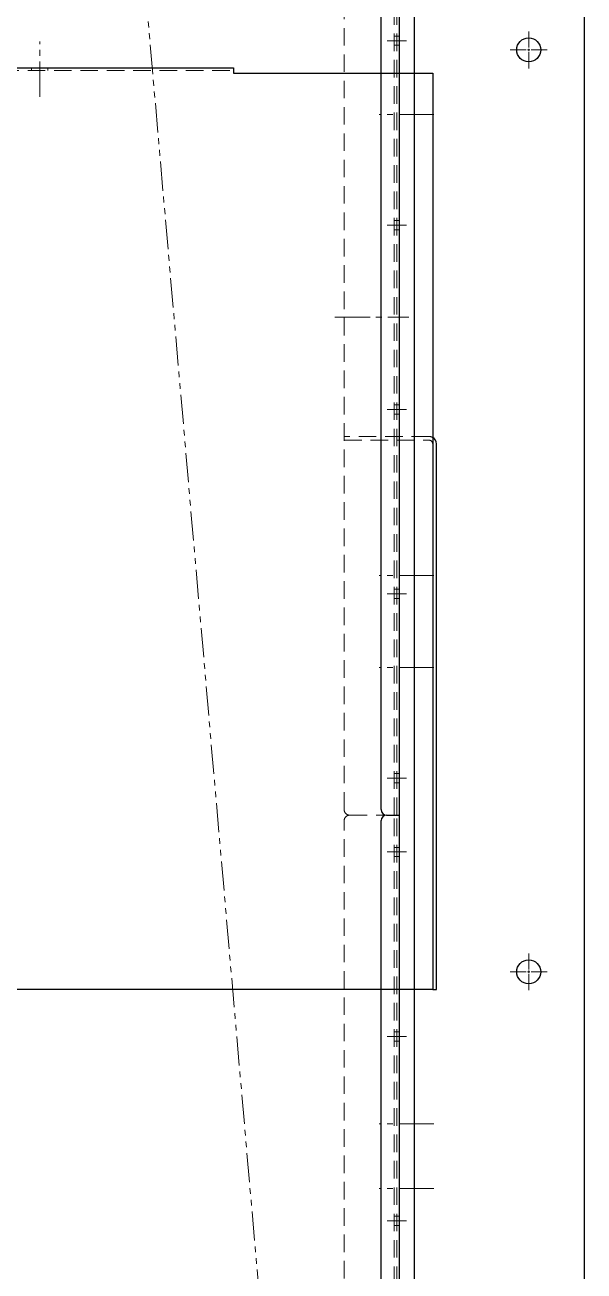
# Model space of a CAD drawing. Header units: millimetres. Extents: x 0 to 51411, y 0 to 16902.
# Drawn here: x 7710 to 8013, y 14139 to 14814 of the extents above; entities that cross this region are included whole.
import ezdxf

# ---------------------------------------------------------------- set-up
doc = ezdxf.new("R2010")
doc.units = ezdxf.units.MM
for name, pattern in [('CENTER2', [28.575, 19.05, -3.175, 3.175, -3.175]), ('HIDDEN2', [4.7625, 3.175, -1.5875]), ('PHANTOM2', [31.75, 15.875, -3.175, 3.175, -3.175, 3.175, -3.175])]:
    doc.linetypes.add(name, pattern=pattern)
for name, color, linetype, lineweight in [('01_外形線', 7, 'Continuous', 25), ('03_かくれ線', 6, 'HIDDEN2', 13), ('04_中心線', 1, 'CENTER2', 9), ('06_PHANTOM', 2, 'PHANTOM2', 13)]:
    doc.layers.add(name, color=color, linetype=linetype, lineweight=lineweight)

# ---------------------------------------------------------------- blocks, each defined once
blk = doc.blocks.new('A$C630344D5_1_1_1')
at = {"color": 0}
blk.add_lwpolyline([(1160, 150.2), (280, 150.2, -0.037623), (275.52, 150.54), (28.38, 187.87, 1.096072), (6.32, -189.89), (309, -179.82, -0.030069), (312.61, -179.91), (1997.39, -326.79, 0.610481), (2025.81, -281.61), (1921.29, -105.09, -0.309422), (1923.51, -71.27), (2106.95, 162.34, 0.68117), (2034, 286.77), (1164.64, 150.56, -0.038872), (1160, 150.2)], format="xyb", dxfattribs=at)
blk = doc.blocks.new('*U1346')
at = {"layer": '04_中心線', "color": 0, "linetype": 'CENTER2', "transparency": 16777216}
for p, q in [((0, 1.3), (0, 10)), ((-10, 0), (-1.3, 0)), ((1.3, 0), (10, 0)), ((0, -10), (0, -1.3))]:
    blk.add_line(p, q, dxfattribs=at)
at = {"layer": '04_中心線', "color": 0, "linetype": 'Continuous', "transparency": 16777216}
for p, q in [((-0.65, 0), (0.65, 0)), ((0, -0.65), (0, 0.65))]:
    blk.add_line(p, q, dxfattribs=at)
blk = doc.blocks.new('*U1347')
at = {"layer": '04_中心線', "color": 0, "linetype": 'CENTER2', "transparency": 16777216}
for p, q in [((0, 1.3), (0, 10)), ((-10, 0), (-1.3, 0)), ((1.3, 0), (10, 0)), ((0, -10), (0, -1.3))]:
    blk.add_line(p, q, dxfattribs=at)
at = {"layer": '04_中心線', "color": 0, "linetype": 'Continuous', "transparency": 16777216}
for p, q in [((-0.65, 0), (0.65, 0)), ((0, -0.65), (0, 0.65))]:
    blk.add_line(p, q, dxfattribs=at)

msp = doc.modelspace()

# ---------------------------------------------------------------- linework, layer by layer
at = {"layer": '01_外形線'}
for p, q in [((7921.237, 15800.91), (7921.237, 13300.91)), ((7903.262, 14388.91), (7903.262, 14922.91)), ((7913.237, 14385.91), (7913.237, 14925.91)), ((7903.262, 13848.91), (7903.262, 14382.91)), ((7906.262, 14385.91), (7913.237, 14385.91)), ((7906.262, 14385.91), (7913.237, 14385.91)), ((7913.237, 13845.91), (7913.237, 14385.91))]:
    msp.add_line(p, q, dxfattribs=at)
at = {"layer": '01_外形線', "color": 4}
for p, q in [((7931.237, 14587.251), (7931.237, 14291.251)), ((7933.237, 14291.251), (7933.237, 14587.251)), ((7931.237, 14291.251), (7933.237, 14291.251))]:
    msp.add_line(p, q, dxfattribs=at)
at = {"layer": '01_外形線'}
msp.add_lwpolyline([(8013.237, 15800.91), (8013.237, 13300.91), (7913.237, 13300.91), (7913.237, 15800.91)], close=True, dxfattribs=at)
at = {"layer": '01_外形線', "color": 4}
msp.add_lwpolyline([(7497.237, 14481.251), (7497.237, 14296.251, -0.4142136), (7492.237, 14291.251), (7255.237, 14291.251), (7255.237, 14589.18, -0.1989124), (7256.116, 14591.301), (7456.066, 14791.251), (7823.237, 14791.251), (7823.237, 14788.251), (7931.237, 14788.251), (7931.237, 14291.251), (7552.237, 14291.251, -0.4142136), (7547.237, 14296.251), (7547.237, 14402.967, -0.3178379), (7550.57, 14407.681, 0.3178379), (7567.237, 14431.251), (7567.237, 14481.251, 0.4142192), (7542.237, 14506.251), (7522.237, 14506.251, 0.4142136), (7497.237, 14481.251)], format="xyb", dxfattribs=at)
at = {"layer": '01_外形線'}
for centre in [(7983.237, 14800.91), (7983.237, 14300.91)]:
    msp.add_circle(centre, 6.5, dxfattribs=at)
at = {"layer": '01_外形線', "color": 4}
msp.add_arc((7929.237, 14587.251), 4, 0, 60, dxfattribs=at)
at = {"layer": '01_外形線'}
for centre, start, end in [((7906.262, 14388.91), 180, 270), ((7906.262, 14382.91), 90, 180)]:
    msp.add_arc(centre, 3, start, end, dxfattribs=at)
at = {"layer": '03_かくれ線', "ltscale": 3}
for p, q in [((7883.262, 14388.91), (7883.262, 14922.91)), ((7910.262, 14385.91), (7910.262, 14925.91)), ((7911.762, 14385.91), (7911.762, 14925.91)), ((7883.262, 13848.91), (7883.262, 14382.91)), ((7886.262, 14385.91), (7913.237, 14385.91)), ((7910.262, 13845.91), (7910.262, 14385.91)), ((7911.762, 13845.91), (7911.762, 14385.91))]:
    msp.add_line(p, q, dxfattribs=at)
at = {"layer": '03_かくれ線'}
for p, q in [((7910.237, 14808.41), (7913.237, 14808.41)), ((7910.237, 14803.41), (7913.237, 14803.41)), ((7910.237, 14708.41), (7913.237, 14708.41)), ((7910.237, 14703.41), (7913.237, 14703.41)), ((7910.237, 14608.41), (7913.237, 14608.41)), ((7910.237, 14603.41), (7913.237, 14603.41)), ((7910.237, 14508.41), (7913.237, 14508.41)), ((7910.237, 14503.41), (7913.237, 14503.41)), ((7910.237, 14408.41), (7913.237, 14408.41)), ((7910.237, 14403.41), (7913.237, 14403.41)), ((7910.237, 14368.41), (7913.237, 14368.41)), ((7910.237, 14363.41), (7913.237, 14363.41)), ((7910.237, 14268.41), (7913.237, 14268.41)), ((7910.237, 14263.41), (7913.237, 14263.41)), ((7910.237, 14168.41), (7913.237, 14168.41)), ((7910.237, 14163.41), (7913.237, 14163.41))]:
    msp.add_line(p, q, dxfattribs=at)
at = {"layer": '03_かくれ線', "color": 4, "ltscale": 3}
for p, q in [((7454.566, 14789.751), (7823.237, 14789.751)), ((7713.737, 14789.751), (7713.737, 14791.251)), ((7722.737, 14789.751), (7722.737, 14791.251)), ((7929.237, 14591.251), (7883.237, 14591.251)), ((7883.237, 14591.251), (7883.237, 14589.251)), ((7883.237, 14589.251), (7929.237, 14589.251))]:
    msp.add_line(p, q, dxfattribs=at)
for radius, start in [(4, 60), (2, 0)]:
    msp.add_arc((7929.237, 14587.251), radius, start, 90, dxfattribs=at)
at = {"layer": '03_かくれ線', "ltscale": 3}
for centre, start, end in [((7886.262, 14388.91), 180, 270), ((7886.262, 14382.91), 90, 180)]:
    msp.add_arc(centre, 3, start, end, dxfattribs=at)
at = {"layer": '04_中心線', "color": 4}
msp.add_line((7718.237, 14775.501), (7718.237, 14805.501), dxfattribs=at)
at = {"layer": '04_中心線'}
for p, q in [((7906.487, 14805.91), (7916.987, 14805.91)), ((7931.89, 14765.91), (7902.275, 14765.91)), ((7906.487, 14705.91), (7916.987, 14705.91)), ((7878.262, 14655.91), (7918.237, 14655.91)), ((7906.487, 14605.91), (7916.987, 14605.91)), ((7931.89, 14515.91), (7902.275, 14515.91)), ((7906.487, 14505.91), (7916.987, 14505.91)), ((7931.89, 14465.91), (7902.275, 14465.91)), ((7906.487, 14405.91), (7916.987, 14405.91)), ((7906.487, 14365.91), (7916.987, 14365.91)), ((7906.487, 14265.91), (7916.987, 14265.91)), ((7931.89, 14218.409), (7902.275, 14218.409)), ((7931.89, 14183.409), (7902.275, 14183.409)), ((7906.487, 14165.91), (7916.987, 14165.91))]:
    msp.add_line(p, q, dxfattribs=at)

# ---------------------------------------------------------------- block references
at = {"layer": '04_中心線', "linetype": 'CENTER2', "rotation": 89.99999999999999}
for name, p in [('*U1346', (7983.237, 14800.91)), ('*U1347', (7983.237, 14300.91))]:
    msp.add_blockref(name, p, dxfattribs=at)
at = {"layer": '06_PHANTOM', "color": 6, "xscale": -1, "rotation": 90}
msp.add_blockref('A$C630344D5_1_1_1', (7573.437, 15400.91), dxfattribs=at)

doc.saveas('drawing.dxf')
